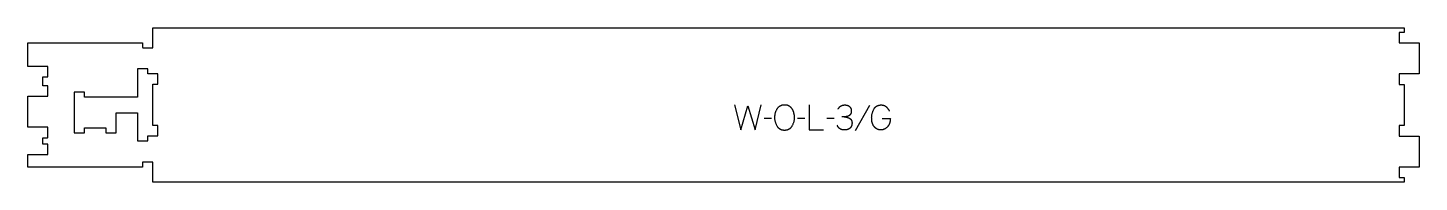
# Model space of a CAD drawing. Extents: x -846 to 822, y -93 to 93.
import ezdxf

# ---------------------------------------------------------------- set-up
doc = ezdxf.new("R2010")
doc.units = 0
for name, color, linetype in [('1_ANYTOOL_1MMDEEP_LABELS_S', 2, 'CONTINUOUS'), ('3_ANYTOOL_CUTTHROUGH_INSID', 4, 'CONTINUOUS'), ('4_ANYTOOL_CUTTHROUGH_OUTSI', 5, 'CONTINUOUS')]:
    doc.layers.add(name, color=color, linetype=linetype)

msp = doc.modelspace()

# ---------------------------------------------------------------- linework, layer by layer
at = {"layer": '1_ANYTOOL_1MMDEEP_LABELS_S'}
for p, q in [((45.6, -16.1), (36.9, -16.2)), ((85.7, -16.1), (76.9, -16.2)), ((120.6, -16.1), (111.8, -16.2)), ((163.1, -0.5), (145.9, -31.2))]:
    msp.add_line(p, q, dxfattribs=at)
for points in [[(1.3, 0), (9, -30), (17.4, -0.9), (25.9, -30), (33.4, 0)], [(90.8, 0), (90.8, -30), (107.9, -30)], [(125.5, -4.9), (125.7, -4.6), (125.9, -4.3), (126, -4), (126.2, -3.8), (126.4, -3.5), (126.6, -3.3), (126.8, -3), (126.9, -2.9), (127, -2.8), (127.1, -2.7), (127.2, -2.5), (127.3, -2.4), (127.4, -2.3), (127.5, -2.2), (127.6, -2.1), (127.7, -2), (127.8, -1.9), (128, -1.8), (128.1, -1.7), (128.2, -1.6), (128.3, -1.6), (128.4, -1.5), (128.6, -1.4), (128.7, -1.3), (128.8, -1.2), (128.9, -1.2), (129.1, -1.1), (129.2, -1), (129.3, -0.9), (129.5, -0.9), (129.6, -0.8), (129.8, -0.8), (129.9, -0.7), (130, -0.6), (130.2, -0.6), (130.3, -0.5), (130.5, -0.5), (130.6, -0.4), (130.8, -0.4), (131.1, -0.3), (131.4, -0.2), (131.7, -0.2), (132, -0.1), (132.3, -0.1), (132.7, 0), (133, 0), (133.4, 0), (133.7, 0), (133.9, 0), (134.1, 0), (134.3, 0), (134.5, 0), (134.7, 0), (134.9, -0.1), (135.1, -0.1), (135.3, -0.1), (135.5, -0.1), (135.7, -0.2), (135.9, -0.2), (136.1, -0.3), (136.3, -0.3), (136.4, -0.4), (136.6, -0.4), (136.8, -0.5), (136.9, -0.5), (137.1, -0.6), (137.3, -0.7), (137.4, -0.7), (137.6, -0.8), (137.8, -0.9), (137.9, -1), (138.1, -1.1), (138.2, -1.2), (138.4, -1.2), (138.5, -1.3), (138.7, -1.4), (138.8, -1.5), (138.9, -1.7), (139.1, -1.8), (139.2, -1.9), (139.3, -2), (139.5, -2.1), (139.6, -2.3), (139.7, -2.4), (139.8, -2.5), (139.9, -2.6), (140, -2.8), (140.1, -2.9), (140.2, -3.1), (140.3, -3.2), (140.4, -3.4), (140.5, -3.5), (140.6, -3.7), (140.7, -3.8), (140.7, -4), (140.8, -4.2), (140.9, -4.3), (140.9, -4.5), (141, -4.7), (141, -4.9), (141.1, -5), (141.1, -5.2), (141.2, -5.4), (141.2, -5.6), (141.2, -5.8), (141.2, -6), (141.3, -6.2), (141.3, -6.4), (141.3, -6.6), (141.3, -6.8), (141.3, -7), (141.3, -7.6), (141.3, -7.9), (141.3, -8.2), (141.2, -8.6), (141.2, -8.9), (141.2, -9), (141.1, -9.1), (141.1, -9.3), (141.1, -9.4), (141, -9.6), (141, -9.7), (141, -9.8), (140.9, -10), (140.9, -10.1), (140.8, -10.2), (140.8, -10.3), (140.8, -10.4), (140.7, -10.6), (140.6, -10.7), (140.6, -10.8), (140.5, -10.9), (140.5, -11), (140.4, -11.1), (140.3, -11.2), (140.3, -11.3), (140.2, -11.4), (140.1, -11.5), (140, -11.7), (139.8, -11.8), (139.7, -12), (139.5, -12.2), (139.4, -12.2), (139.4, -12.3), (139.3, -12.4), (139.2, -12.5), (139.1, -12.5), (139, -12.6), (138.9, -12.7), (138.8, -12.7), (138.8, -12.8), (138.7, -12.9), (138.6, -12.9), (138.5, -13), (138.4, -13), (138.3, -13.1), (138.2, -13.1), (138.1, -13.2), (138, -13.2), (137.9, -13.3), (137.8, -13.3), (137.7, -13.4), (137.6, -13.4), (137.5, -13.5), (137.3, -13.5), (137.1, -13.6), (136.8, -13.7), (136.6, -13.7), (136.4, -13.8), (136.2, -13.9), (135.9, -13.9), (135.7, -14), (135.5, -14), (135.2, -14), (135, -14.1), (134.8, -14.1), (134.5, -14.1), (134.3, -14.2), (134, -14.2), (133.8, -14.2), (133.5, -14.2), (129.9, -14.2)], [(178.3, -16.2), (188.1, -16.2), (188, -17.1), (188, -17.5), (188, -17.9), (187.9, -18.3), (187.9, -18.7), (187.8, -19), (187.8, -19.4), (187.7, -19.8), (187.6, -20.1), (187.5, -20.5), (187.5, -20.8), (187.4, -21.2), (187.3, -21.5), (187.2, -21.8), (187, -22.2), (186.9, -22.5), (186.8, -22.8), (186.7, -23.1), (186.5, -23.4), (186.4, -23.7), (186.2, -24), (186.1, -24.3), (185.9, -24.5), (185.7, -24.8), (185.5, -25.1), (185.4, -25.3), (185.2, -25.6), (185, -25.8), (184.8, -26), (184.5, -26.3), (184.3, -26.5), (183.9, -26.9), (183.7, -27.1), (183.4, -27.3), (183.2, -27.5), (183, -27.7), (182.8, -27.9), (182.5, -28), (182.3, -28.2), (182.1, -28.3), (181.8, -28.5), (181.6, -28.6), (181.4, -28.8), (181.1, -28.9), (180.9, -29), (180.7, -29.1), (180.4, -29.2), (180.2, -29.3), (179.9, -29.4), (179.7, -29.5), (179.4, -29.6), (179.2, -29.7), (178.9, -29.7), (178.7, -29.8), (178.4, -29.9), (178.2, -29.9), (177.9, -29.9), (177.7, -30), (177.4, -30), (177.2, -30), (176.9, -30), (176.7, -30), (176.4, -30), (176.1, -30), (175.9, -30), (175.6, -30), (175.4, -30), (175.1, -29.9), (174.9, -29.9), (174.6, -29.8), (174.4, -29.8), (174.1, -29.7), (173.9, -29.6), (173.6, -29.6), (173.4, -29.5), (173.2, -29.4), (172.9, -29.3), (172.7, -29.2), (172.4, -29.1), (172.2, -29), (172, -28.8), (171.7, -28.7), (171.5, -28.5), (171.3, -28.4), (171.1, -28.2), (170.8, -28.1), (170.6, -27.9), (170.4, -27.7), (170.2, -27.6), (169.9, -27.4), (169.7, -27.2), (169.5, -27), (169.3, -26.7), (169.1, -26.5), (168.9, -26.3), (168.7, -26.1), (168.5, -25.8), (168.3, -25.6), (168.1, -25.3), (167.9, -25.1), (167.7, -24.8), (167.6, -24.5), (167.4, -24.2), (167.3, -23.9), (167.1, -23.6), (167, -23.3), (166.9, -23), (166.7, -22.7), (166.6, -22.3), (166.5, -22), (166.4, -21.6), (166.3, -21.3), (166.2, -20.9), (166.1, -20.6), (166, -20.2), (166, -19.8), (165.9, -19.4), (165.9, -19), (165.8, -18.6), (165.8, -18.2), (165.7, -17.3), (165.7, -16.4), (165.6, -15.5), (165.7, -14.8), (165.7, -14.2), (165.7, -13.5), (165.8, -12.8), (165.9, -12.2), (166, -11.5), (166.2, -10.8), (166.3, -10.2), (166.5, -9.5), (166.7, -8.9), (166.9, -8.2), (167.1, -7.6), (167.4, -7), (167.7, -6.3), (168, -5.7), (168.3, -5.1), (168.5, -4.7), (168.7, -4.4), (168.8, -4.2), (169, -3.9), (169.2, -3.6), (169.3, -3.5), (169.4, -3.3), (169.5, -3.2), (169.7, -3.1), (169.8, -3), (169.9, -2.8), (170, -2.7), (170.1, -2.6), (170.2, -2.5), (170.3, -2.4), (170.5, -2.3), (170.6, -2.2), (170.7, -2.1), (170.8, -2), (171, -1.9), (171.1, -1.8), (171.2, -1.7), (171.4, -1.6), (171.5, -1.5), (171.6, -1.4), (171.8, -1.3), (171.9, -1.3), (172.1, -1.2), (172.2, -1.1), (172.3, -1), (172.5, -1), (172.6, -0.9), (172.8, -0.8), (172.9, -0.8), (173.1, -0.7), (173.3, -0.7), (173.4, -0.6), (173.7, -0.5), (174.1, -0.4), (174.4, -0.3), (174.7, -0.2), (175.1, -0.2), (175.4, -0.1), (175.8, -0.1), (176.2, 0), (176.6, 0), (176.9, 0), (177.3, 0), (177.6, 0), (177.8, 0), (178, 0), (178.2, 0), (178.4, -0.1), (178.6, -0.1), (178.9, -0.1), (179.1, -0.1), (179.3, -0.2), (179.5, -0.2), (179.7, -0.3), (179.8, -0.3), (180, -0.4), (180.2, -0.4), (180.4, -0.5), (180.6, -0.6), (180.8, -0.6), (181, -0.7), (181.1, -0.8), (181.3, -0.9), (181.5, -1), (181.6, -1.1), (181.8, -1.2), (182, -1.3), (182.1, -1.4), (182.3, -1.5), (182.4, -1.6), (182.6, -1.7), (182.7, -1.9), (182.9, -2), (183, -2.1), (183.2, -2.3), (183.7, -2.8), (184, -3.1), (184.3, -3.4), (184.5, -3.7), (184.8, -4.1), (185, -4.4), (185.2, -4.7), (185.5, -5), (185.7, -5.3), (185.9, -5.7), (186.1, -6), (186.3, -6.4), (186.5, -6.7), (186.7, -7.1), (186.9, -7.4)], [(132.6, -14.2), (133.1, -14.3), (133.5, -14.3), (133.9, -14.3), (134.4, -14.4), (134.8, -14.5), (135.2, -14.6), (135.6, -14.6), (136, -14.8), (136.4, -14.9), (136.8, -15), (137.2, -15.1), (137.6, -15.3), (138, -15.4), (138.4, -15.6), (138.7, -15.8), (139.1, -16), (139.3, -16.1), (139.5, -16.2), (139.6, -16.2), (139.6, -16.3), (139.7, -16.4), (139.8, -16.4), (139.9, -16.5), (140, -16.5), (140, -16.6), (140.1, -16.7), (140.2, -16.7), (140.3, -16.8), (140.3, -16.8), (140.4, -16.9), (140.5, -17), (140.5, -17.1), (140.6, -17.1), (140.7, -17.2), (140.7, -17.3), (140.8, -17.3), (140.9, -17.4), (140.9, -17.5), (141, -17.6), (141, -17.6), (141.1, -17.7), (141.1, -17.8), (141.2, -17.9), (141.2, -18), (141.3, -18.1), (141.3, -18.1), (141.4, -18.2), (141.4, -18.3), (141.5, -18.4), (141.5, -18.5), (141.5, -18.6), (141.6, -18.7), (141.7, -18.9), (141.7, -19.1), (141.8, -19.3), (141.8, -19.5), (141.9, -19.7), (141.9, -19.9), (142, -20.1), (142, -20.4), (142, -20.6), (142, -20.8), (142.1, -21.1), (142.1, -21.3), (142.1, -21.6), (142.1, -21.8), (142.1, -22.1), (142, -22.4), (142, -22.6), (142, -22.9), (142, -23.2), (142, -23.4), (141.9, -23.6), (141.9, -23.9), (141.8, -24.1), (141.8, -24.4), (141.7, -24.6), (141.7, -24.8), (141.6, -25), (141.5, -25.2), (141.4, -25.4), (141.4, -25.6), (141.3, -25.8), (141.2, -26), (141.1, -26.2), (141, -26.4), (140.9, -26.5), (140.8, -26.7), (140.7, -26.9), (140.6, -27), (140.4, -27.2), (140.3, -27.4), (140.2, -27.4), (140.2, -27.5), (140.1, -27.6), (140, -27.6), (140, -27.7), (139.9, -27.8), (139.8, -27.8), (139.7, -27.9), (139.6, -28), (139.4, -28.1), (139.3, -28.3), (139.1, -28.4), (138.9, -28.5), (138.8, -28.6), (138.6, -28.7), (138.4, -28.8), (138.2, -28.9), (138, -29), (137.9, -29.1), (137.7, -29.2), (137.5, -29.2), (137.3, -29.3), (137.1, -29.4), (136.9, -29.4), (136.6, -29.5), (136.4, -29.6), (136.2, -29.6), (136, -29.7), (135.8, -29.7), (135.5, -29.8), (135.3, -29.8), (135.1, -29.8), (134.8, -29.9), (134.4, -29.9), (133.9, -30), (133.3, -30), (132.8, -30), (132.4, -30), (132.1, -30), (131.7, -29.9), (131.3, -29.9), (131, -29.9), (130.8, -29.8), (130.6, -29.8), (130.5, -29.8), (130.3, -29.7), (130.1, -29.7), (130, -29.6), (129.8, -29.6), (129.7, -29.5), (129.5, -29.5), (129.3, -29.4), (129.2, -29.4), (129, -29.3), (128.9, -29.3), (128.7, -29.2), (128.6, -29.1), (128.5, -29.1), (128.3, -29), (128.2, -28.9), (128, -28.8), (127.9, -28.7), (127.8, -28.7), (127.6, -28.6), (127.5, -28.5), (127.4, -28.4), (127.2, -28.3), (127.1, -28.2), (127, -28.1), (126.9, -28), (126.8, -27.9), (126.6, -27.8), (126.5, -27.7), (126.4, -27.5), (126.3, -27.4), (126.2, -27.3), (126.1, -27.2), (126, -27.1), (125.9, -26.9), (125.8, -26.8), (125.7, -26.7), (125.6, -26.5), (125.5, -26.4), (125.4, -26.2), (125.3, -26.1), (125.2, -25.9), (125, -25.6), (124.9, -25.3), (124.7, -25), (124.6, -24.7), (124.4, -24.3)]]:
    msp.add_lwpolyline(points, dxfattribs=at)
msp.add_lwpolyline([(61.7, 0.3), (62.1, 0.3), (62.5, 0.3), (62.8, 0.3), (63, 0.3), (63.2, 0.2), (63.3, 0.2), (63.5, 0.2), (63.7, 0.2), (63.8, 0.1), (64, 0.1), (64.2, 0.1), (64.3, 0), (64.5, 0), (64.6, -0.1), (64.8, -0.1), (65, -0.2), (65.1, -0.2), (65.3, -0.3), (65.4, -0.4), (65.6, -0.4), (65.7, -0.5), (65.9, -0.6), (66, -0.6), (66.1, -0.7), (66.3, -0.8), (66.4, -0.9), (66.5, -1), (66.7, -1.1), (67.1, -1.3), (67.3, -1.5), (67.6, -1.7), (67.8, -1.9), (68.1, -2.1), (68.3, -2.4), (68.5, -2.6), (68.7, -2.8), (68.9, -3.1), (69.1, -3.3), (69.3, -3.5), (69.5, -3.8), (69.7, -4.1), (69.9, -4.3), (70.1, -4.6), (70.4, -5.2), (70.6, -5.5), (70.7, -5.8), (70.9, -6.1), (71, -6.4), (71.2, -6.7), (71.3, -7), (71.4, -7.3), (71.5, -7.6), (71.7, -7.9), (71.8, -8.2), (71.9, -8.6), (72, -8.9), (72.1, -9.2), (72.1, -9.6), (72.4, -10.6), (72.5, -11.3), (72.6, -11.9), (72.7, -12.6), (72.8, -13.2), (72.8, -13.9), (72.8, -14.5), (72.9, -15.2), (72.8, -15.8), (72.8, -16.4), (72.8, -17.1), (72.7, -17.7), (72.6, -18.4), (72.5, -19), (72.3, -19.6), (72.2, -20.3), (72, -20.9), (71.8, -21.5), (71.5, -22.2), (71.3, -22.8), (71, -23.5), (70.7, -24.1), (70.4, -24.7), (70.1, -25.4), (69.9, -25.7), (69.7, -26), (69.5, -26.3), (69.3, -26.6), (69.1, -26.8), (68.9, -27.1), (68.7, -27.4), (68.5, -27.6), (68.4, -27.7), (68.3, -27.8), (68.2, -28), (68, -28.1), (67.9, -28.2), (67.8, -28.3), (67.7, -28.4), (67.6, -28.5), (67.4, -28.6), (67.3, -28.7), (67.2, -28.8), (67.1, -28.9), (66.9, -28.9), (66.8, -29), (66.7, -29.1), (66.5, -29.2), (66.4, -29.3), (66.2, -29.4), (66.1, -29.4), (66, -29.5), (65.8, -29.6), (65.7, -29.6), (65.5, -29.7), (65.4, -29.8), (65.2, -29.8), (65.1, -29.9), (64.9, -29.9), (64.8, -30), (64.5, -30.1), (64.1, -30.2), (63.8, -30.2), (63.5, -30.3), (63.2, -30.3), (62.8, -30.4), (62.5, -30.4), (62.1, -30.5), (61.7, -30.5), (61.4, -30.5), (61, -30.5), (60.6, -30.5), (60.2, -30.4), (59.9, -30.4), (59.5, -30.3), (59.2, -30.3), (58.8, -30.2), (58.5, -30.1), (58.2, -30.1), (57.8, -30), (57.7, -29.9), (57.5, -29.9), (57.4, -29.8), (57.2, -29.7), (57.1, -29.7), (56.9, -29.6), (56.8, -29.5), (56.6, -29.5), (56.5, -29.4), (56.3, -29.3), (56.2, -29.3), (56, -29.2), (55.9, -29.1), (55.8, -29), (55.6, -28.9), (55.5, -28.8), (55.4, -28.7), (55.2, -28.6), (55.1, -28.5), (55, -28.4), (54.9, -28.3), (54.7, -28.2), (54.6, -28.1), (54.5, -28), (54.4, -27.9), (54.2, -27.8), (54.1, -27.7), (54, -27.6), (53.9, -27.4), (53.8, -27.3), (53.6, -27), (53.4, -26.8), (53.2, -26.5), (53, -26.2), (52.8, -25.9), (52.6, -25.6), (52.4, -25.3), (52.1, -24.6), (51.8, -24), (51.5, -23.3), (51.2, -22.7), (51, -22), (50.7, -21.4), (50.5, -20.7), (50.4, -20.1), (50.2, -19.4), (50.1, -18.8), (49.9, -18.1), (49.8, -17.5), (49.8, -16.8), (49.7, -16.2), (49.7, -15.5), (49.7, -14.9), (49.7, -14.2), (49.7, -13.5), (49.8, -12.8), (49.9, -12.1), (50, -11.5), (50.1, -10.8), (50.2, -10.1), (50.4, -9.5), (50.6, -8.8), (50.8, -8.2), (51, -7.6), (51.3, -6.9), (51.6, -6.3), (51.9, -5.7), (52.2, -5.1), (52.5, -4.5), (52.7, -4.2), (52.9, -3.9), (53.1, -3.6), (53.3, -3.4), (53.5, -3.1), (53.8, -2.9), (54, -2.6), (54.2, -2.4), (54.3, -2.3), (54.4, -2.2), (54.6, -2.1), (54.7, -1.9), (54.8, -1.8), (54.9, -1.7), (55.1, -1.6), (55.2, -1.5), (55.3, -1.5), (55.5, -1.4), (55.6, -1.3), (55.7, -1.2), (55.9, -1.1), (56, -1), (56.2, -0.9), (56.3, -0.9), (56.4, -0.8), (56.6, -0.7), (56.9, -0.6), (57.2, -0.5), (57.5, -0.3), (57.8, -0.2), (58.1, -0.1), (58.5, 0), (58.8, 0), (59.1, 0.1), (59.5, 0.2), (59.8, 0.2), (60.2, 0.3), (60.6, 0.3), (60.9, 0.3), (61.3, 0.3)], close=True, dxfattribs=at)
at = {"layer": '3_ANYTOOL_CUTTHROUGH_INSID'}
msp.add_lwpolyline([(-701.7, 37.3), (-701.7, 43.3), (-714.2, 43.3), (-714.2, 9.2), (-777.7, 9.2), (-777.7, 15.2), (-790.2, 15.2), (-790.2, -33.3), (-777.7, -33.3), (-777.7, -27.3), (-752.2, -27.3), (-752.2, -33.3), (-739.7, -33.3), (-739.7, -9.3), (-714.2, -9.3), (-714.2, -43.2), (-701.7, -43.2), (-701.7, -37.2), (-689.7, -37.2), (-689.7, -24.7), (-695.7, -24.7), (-695.7, 24.8), (-689.7, 24.8), (-689.7, 37.3)], close=True, dxfattribs=at)
at = {"layer": '4_ANYTOOL_CUTTHROUGH_OUTSI'}
msp.add_lwpolyline([(-695.7, 92.7), (803.8, 92.7), (803.8, 87.2), (798.1, 87.2, 0.414214), (797.8, 87), (797.8, 75, 0.414214), (798.1, 74.7), (821.8, 74.7), (821.8, 37.2), (798.1, 37.2, 0.414214), (797.8, 37), (797.8, 25, 0.414214), (798.1, 24.7), (803.8, 24.7), (803.8, -24.8), (798.1, -24.8, 0.414214), (797.8, -25), (797.8, -37, 0.414214), (798.1, -37.3), (821.8, -37.3), (821.8, -74.8), (798.1, -74.8, 0.414214), (797.8, -75), (797.8, -87, 0.414214), (798.1, -87.3), (803.8, -87.3), (803.8, -92.8), (-695.7, -92.8), (-695.7, -68.9, 0.414214), (-695.9, -68.7), (-707.9, -68.7, 0.414214), (-708.2, -68.9), (-708.2, -74.7), (-845.7, -74.7), (-845.7, -59.4), (-821.9, -59.4, 0.414214), (-821.7, -59.1), (-821.7, -47.1, 0.414214), (-821.9, -46.9), (-827.7, -46.9), (-827.7, -39.3), (-821.9, -39.3, 0.414214), (-821.7, -39), (-821.7, -27, 0.414214), (-821.9, -26.8), (-845.7, -26.8), (-845.7, 10.6), (-821.9, 10.6, 0.414214), (-821.7, 10.9), (-821.7, 22.9, 0.414214), (-821.9, 23.1), (-827.7, 23.1), (-827.7, 33.6), (-821.9, 33.6, 0.414214), (-821.7, 33.9), (-821.7, 45.9, 0.414214), (-821.9, 46.1), (-845.7, 46.1), (-845.7, 74.8), (-708.2, 74.8), (-708.2, 69.1, 0.414214), (-707.9, 68.8), (-695.9, 68.8, 0.414214), (-695.7, 69.1)], format="xyb", close=True, dxfattribs=at)

doc.saveas('drawing.dxf')
